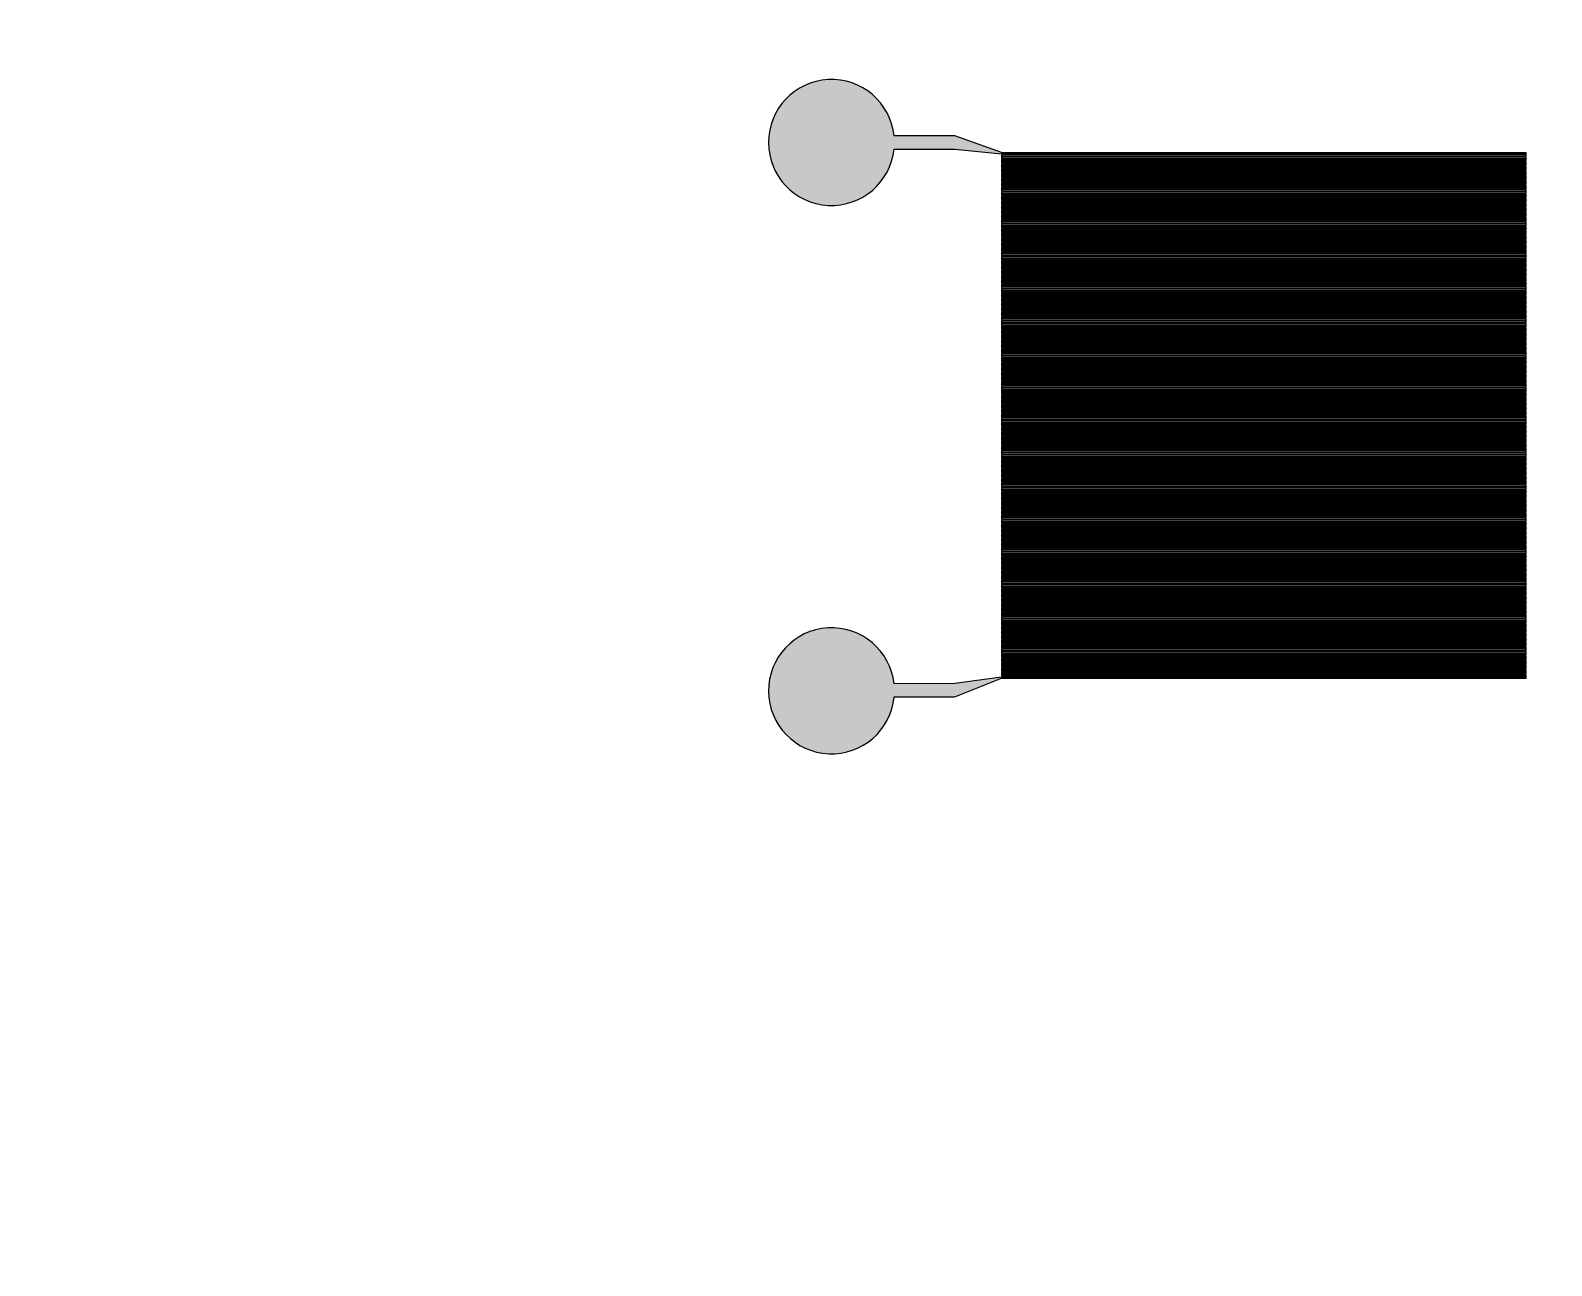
# Model space of a CAD drawing. Header units: millimetres. Extents: x 2668 to 2894, y 1564 to 1665.
# Drawn here: x 2697.88 to 2712.37, y 1629.84 to 1641.61 of the extents above; entities that cross this region are included whole.
import ezdxf

# ---------------------------------------------------------------- set-up
doc = ezdxf.new("R2010")
doc.units = ezdxf.units.MM

msp = doc.modelspace()

# ---------------------------------------------------------------- hatches: boundary and pattern name
h = msp.add_hatch(color=0)
h.dxf.hatch_style = 1
h.paths.add_polyline_path([(2706.109, 1640.477), (2706.688, 1640.477), (2707.133, 1640.432), (2712.121, 1640.432), (2712.121, 1640.42), (2712.111, 1640.42), (2707.133, 1640.42), (2707.133, 1640.388), (2712.121, 1640.388), (2712.121, 1640.376), (2712.111, 1640.376), (2707.133, 1640.376), (2707.133, 1640.344), (2712.121, 1640.344), (2712.121, 1640.332), (2712.111, 1640.332), (2707.133, 1640.332), (2707.133, 1640.3), (2712.121, 1640.3), (2712.121, 1640.288), (2712.111, 1640.288), (2707.133, 1640.288), (2707.133, 1640.256), (2712.121, 1640.256), (2712.121, 1640.244), (2712.111, 1640.244), (2707.133, 1640.244), (2707.133, 1640.212), (2712.121, 1640.212), (2712.121, 1640.2), (2712.111, 1640.2), (2707.133, 1640.2), (2707.133, 1640.168), (2712.121, 1640.168), (2712.121, 1640.156), (2712.111, 1640.156), (2707.133, 1640.156), (2707.133, 1640.124), (2712.121, 1640.124), (2712.121, 1640.112), (2712.111, 1640.112), (2707.133, 1640.112), (2707.133, 1640.08), (2712.121, 1640.08), (2712.121, 1640.068), (2712.111, 1640.068), (2707.133, 1640.068), (2707.133, 1640.036), (2712.121, 1640.036), (2712.121, 1640.024), (2712.111, 1640.024), (2707.133, 1640.024), (2707.133, 1639.992), (2712.121, 1639.992), (2712.121, 1639.98), (2712.111, 1639.98), (2707.133, 1639.98), (2707.133, 1639.948), (2712.121, 1639.948), (2712.121, 1639.936), (2712.111, 1639.936), (2707.133, 1639.936), (2707.133, 1639.904), (2712.121, 1639.904), (2712.121, 1639.892), (2712.111, 1639.892), (2707.133, 1639.892), (2707.133, 1639.86), (2712.121, 1639.86), (2712.121, 1639.848), (2712.111, 1639.848), (2707.133, 1639.848), (2707.133, 1639.816), (2712.121, 1639.816), (2712.121, 1639.804), (2712.111, 1639.804), (2707.133, 1639.804), (2707.133, 1639.772), (2712.121, 1639.772), (2712.121, 1639.76), (2712.111, 1639.76), (2707.133, 1639.76), (2707.133, 1639.728), (2712.121, 1639.728), (2712.121, 1639.716), (2712.111, 1639.716), (2707.133, 1639.716), (2707.133, 1639.684), (2712.121, 1639.684), (2712.121, 1639.672), (2712.111, 1639.672), (2707.133, 1639.672), (2707.133, 1639.64), (2712.121, 1639.64), (2712.121, 1639.628), (2712.111, 1639.628), (2707.133, 1639.628), (2707.133, 1639.596), (2712.121, 1639.596), (2712.121, 1639.584), (2712.111, 1639.584), (2707.133, 1639.584), (2707.133, 1639.552), (2712.121, 1639.552), (2712.121, 1639.54), (2712.111, 1639.54), (2707.133, 1639.54), (2707.133, 1639.508), (2712.121, 1639.508), (2712.121, 1639.496), (2712.111, 1639.496), (2707.133, 1639.496), (2707.133, 1639.464), (2712.121, 1639.464), (2712.121, 1639.452), (2712.111, 1639.452), (2707.133, 1639.452), (2707.133, 1639.42), (2712.121, 1639.42), (2712.121, 1639.408), (2712.111, 1639.408), (2707.133, 1639.408), (2707.133, 1639.376), (2712.121, 1639.376), (2712.121, 1639.364), (2712.111, 1639.364), (2707.133, 1639.364), (2707.133, 1639.332), (2712.121, 1639.332), (2712.121, 1639.32), (2712.111, 1639.32), (2707.133, 1639.32), (2707.133, 1639.288), (2712.121, 1639.288), (2712.121, 1639.276), (2712.111, 1639.276), (2707.133, 1639.276), (2707.133, 1639.244), (2712.121, 1639.244), (2712.121, 1639.232), (2712.111, 1639.232), (2707.133, 1639.232), (2707.133, 1639.2), (2712.121, 1639.2), (2712.121, 1639.188), (2712.111, 1639.188), (2707.133, 1639.188), (2707.133, 1639.156), (2712.121, 1639.156), (2712.121, 1639.144), (2712.111, 1639.144), (2707.133, 1639.144), (2707.133, 1639.112), (2712.121, 1639.112), (2712.121, 1639.1), (2712.111, 1639.1), (2707.133, 1639.1), (2707.133, 1639.068), (2712.121, 1639.068), (2712.121, 1639.056), (2712.111, 1639.056), (2707.133, 1639.056), (2707.133, 1639.024), (2712.121, 1639.024), (2712.121, 1639.012), (2712.111, 1639.012), (2707.133, 1639.012), (2707.133, 1638.98), (2712.121, 1638.98), (2712.121, 1638.968), (2712.111, 1638.968), (2707.133, 1638.968), (2707.133, 1638.936), (2712.121, 1638.936), (2712.121, 1638.924), (2712.111, 1638.924), (2707.133, 1638.924), (2707.133, 1638.892), (2712.121, 1638.892), (2712.121, 1638.88), (2712.111, 1638.88), (2707.133, 1638.88), (2707.133, 1638.848), (2712.121, 1638.848), (2712.121, 1638.836), (2712.111, 1638.836), (2707.133, 1638.836), (2707.133, 1638.804), (2712.121, 1638.804), (2712.121, 1638.792), (2712.111, 1638.792), (2707.133, 1638.792), (2707.133, 1638.76), (2712.121, 1638.76), (2712.121, 1638.748), (2712.111, 1638.748), (2707.133, 1638.748), (2707.133, 1638.716), (2712.121, 1638.716), (2712.121, 1638.704), (2712.111, 1638.704), (2707.133, 1638.704), (2707.133, 1638.672), (2712.121, 1638.672), (2712.121, 1638.66), (2712.111, 1638.66), (2707.133, 1638.66), (2707.133, 1638.628), (2712.121, 1638.628), (2712.121, 1638.616), (2712.111, 1638.616), (2707.133, 1638.616), (2707.133, 1638.584), (2712.121, 1638.584), (2712.121, 1638.572), (2712.111, 1638.572), (2707.133, 1638.572), (2707.133, 1638.54), (2712.121, 1638.54), (2712.121, 1638.528), (2712.111, 1638.528), (2707.133, 1638.528), (2707.133, 1638.496), (2712.121, 1638.496), (2712.121, 1638.484), (2712.111, 1638.484), (2707.133, 1638.484), (2707.133, 1638.452), (2712.121, 1638.452), (2712.121, 1638.44), (2712.111, 1638.44), (2707.133, 1638.44), (2707.133, 1638.408), (2712.121, 1638.408), (2712.121, 1638.396), (2712.111, 1638.396), (2707.133, 1638.396), (2707.133, 1638.364), (2712.121, 1638.364), (2712.121, 1638.352), (2712.111, 1638.352), (2707.133, 1638.352), (2707.133, 1638.32), (2712.121, 1638.32), (2712.121, 1638.308), (2712.111, 1638.308), (2707.133, 1638.308), (2707.133, 1638.276), (2712.121, 1638.276), (2712.121, 1638.264), (2712.111, 1638.264), (2707.133, 1638.264), (2707.133, 1638.232), (2712.121, 1638.232), (2712.121, 1638.22), (2712.111, 1638.22), (2707.133, 1638.22), (2707.133, 1638.188), (2712.121, 1638.188), (2712.121, 1638.176), (2712.111, 1638.176), (2707.133, 1638.176), (2707.133, 1638.144), (2712.121, 1638.144), (2712.121, 1638.132), (2712.111, 1638.132), (2707.133, 1638.132), (2707.133, 1638.1), (2712.121, 1638.1), (2712.121, 1638.088), (2712.111, 1638.088), (2707.133, 1638.088), (2707.133, 1638.056), (2712.121, 1638.056), (2712.121, 1638.044), (2712.111, 1638.044), (2707.133, 1638.044), (2707.133, 1638.012), (2712.121, 1638.012), (2712.121, 1638), (2712.111, 1638), (2707.133, 1638), (2707.133, 1637.968), (2712.121, 1637.968), (2712.121, 1637.956), (2712.111, 1637.956), (2707.133, 1637.956), (2707.133, 1637.924), (2712.121, 1637.924), (2712.121, 1637.912), (2712.111, 1637.912), (2707.133, 1637.912), (2707.133, 1637.88), (2712.121, 1637.88), (2712.121, 1637.868), (2712.111, 1637.868), (2707.133, 1637.868), (2707.133, 1637.836), (2712.121, 1637.836), (2712.121, 1637.824), (2712.111, 1637.824), (2707.133, 1637.824), (2707.133, 1637.792), (2712.121, 1637.792), (2712.121, 1637.78), (2712.111, 1637.78), (2707.133, 1637.78), (2707.133, 1637.748), (2712.121, 1637.748), (2712.121, 1637.736), (2712.111, 1637.736), (2707.133, 1637.736), (2707.133, 1637.704), (2712.121, 1637.704), (2712.121, 1637.692), (2712.111, 1637.692), (2707.133, 1637.692), (2707.133, 1637.66), (2712.121, 1637.66), (2712.121, 1637.648), (2712.111, 1637.648), (2707.133, 1637.648), (2707.133, 1637.616), (2712.121, 1637.616), (2712.121, 1637.604), (2712.111, 1637.604), (2707.133, 1637.604), (2707.133, 1637.572), (2712.121, 1637.572), (2712.121, 1637.56), (2712.111, 1637.56), (2707.133, 1637.56), (2707.133, 1637.528), (2712.121, 1637.528), (2712.121, 1637.516), (2712.111, 1637.516), (2707.133, 1637.516), (2707.133, 1637.484), (2712.121, 1637.484), (2712.121, 1637.472), (2712.111, 1637.472), (2707.133, 1637.472), (2707.133, 1637.44), (2712.121, 1637.44), (2712.121, 1637.428), (2712.111, 1637.428), (2707.133, 1637.428), (2707.133, 1637.396), (2712.121, 1637.396), (2712.121, 1637.384), (2712.111, 1637.384), (2707.133, 1637.384), (2707.133, 1637.352), (2712.121, 1637.352), (2712.121, 1637.34), (2712.111, 1637.34), (2707.133, 1637.34), (2707.133, 1637.308), (2712.121, 1637.308), (2712.121, 1637.296), (2712.111, 1637.296), (2707.133, 1637.296), (2707.133, 1637.264), (2712.121, 1637.264), (2712.121, 1637.252), (2712.111, 1637.252), (2707.133, 1637.252), (2707.133, 1637.22), (2712.121, 1637.22), (2712.121, 1637.208), (2712.111, 1637.208), (2707.133, 1637.208), (2707.133, 1637.176), (2712.121, 1637.176), (2712.121, 1637.164), (2712.111, 1637.164), (2707.133, 1637.164), (2707.133, 1637.132), (2712.121, 1637.132), (2712.121, 1637.12), (2712.111, 1637.12), (2707.133, 1637.12), (2707.133, 1637.088), (2712.121, 1637.088), (2712.121, 1637.076), (2712.111, 1637.076), (2707.133, 1637.076), (2707.133, 1637.044), (2712.121, 1637.044), (2712.121, 1637.032), (2712.111, 1637.032), (2707.133, 1637.032), (2707.133, 1637), (2712.121, 1637), (2712.121, 1636.988), (2712.111, 1636.988), (2707.133, 1636.988), (2707.133, 1636.956), (2712.121, 1636.956), (2712.121, 1636.944), (2712.111, 1636.944), (2707.133, 1636.944), (2707.133, 1636.912), (2712.121, 1636.912), (2712.121, 1636.9), (2712.111, 1636.9), (2707.133, 1636.9), (2707.133, 1636.868), (2712.121, 1636.868), (2712.121, 1636.856), (2712.111, 1636.856), (2707.133, 1636.856), (2707.133, 1636.824), (2712.121, 1636.824), (2712.121, 1636.812), (2712.111, 1636.812), (2707.133, 1636.812), (2707.133, 1636.78), (2712.121, 1636.78), (2712.121, 1636.768), (2712.111, 1636.768), (2707.133, 1636.768), (2707.133, 1636.736), (2712.121, 1636.736), (2712.121, 1636.724), (2712.111, 1636.724), (2707.133, 1636.724), (2707.133, 1636.692), (2712.121, 1636.692), (2712.121, 1636.68), (2712.111, 1636.68), (2707.133, 1636.68), (2707.133, 1636.648), (2712.121, 1636.648), (2712.121, 1636.636), (2712.111, 1636.636), (2707.133, 1636.636), (2707.133, 1636.604), (2712.121, 1636.604), (2712.121, 1636.592), (2712.111, 1636.592), (2707.133, 1636.592), (2707.133, 1636.56), (2712.121, 1636.56), (2712.121, 1636.548), (2712.111, 1636.548), (2707.133, 1636.548), (2707.133, 1636.516), (2712.121, 1636.516), (2712.121, 1636.504), (2712.111, 1636.504), (2707.133, 1636.504), (2707.133, 1636.472), (2712.121, 1636.472), (2712.121, 1636.46), (2712.111, 1636.46), (2707.133, 1636.46), (2707.133, 1636.428), (2712.121, 1636.428), (2712.121, 1636.416), (2712.111, 1636.416), (2707.133, 1636.416), (2707.133, 1636.384), (2712.121, 1636.384), (2712.121, 1636.372), (2712.111, 1636.372), (2707.133, 1636.372), (2707.133, 1636.34), (2712.121, 1636.34), (2712.121, 1636.328), (2712.111, 1636.328), (2707.133, 1636.328), (2707.133, 1636.296), (2712.121, 1636.296), (2712.121, 1636.284), (2712.111, 1636.284), (2707.133, 1636.284), (2707.133, 1636.252), (2712.121, 1636.252), (2712.121, 1636.24), (2712.111, 1636.24), (2707.133, 1636.24), (2707.133, 1636.208), (2712.121, 1636.208), (2712.121, 1636.196), (2712.111, 1636.196), (2707.133, 1636.196), (2707.133, 1636.164), (2712.121, 1636.164), (2712.121, 1636.152), (2712.111, 1636.152), (2707.133, 1636.152), (2707.133, 1636.12), (2712.121, 1636.12), (2712.121, 1636.108), (2712.111, 1636.108), (2707.133, 1636.108), (2707.133, 1636.076), (2712.121, 1636.076), (2712.121, 1636.064), (2712.111, 1636.064), (2707.133, 1636.064), (2707.133, 1636.032), (2712.121, 1636.032), (2712.121, 1636.02), (2712.111, 1636.02), (2707.133, 1636.02), (2707.133, 1635.988), (2712.121, 1635.988), (2712.121, 1635.976), (2712.111, 1635.976), (2707.133, 1635.976), (2707.133, 1635.944), (2712.121, 1635.944), (2712.121, 1635.932), (2712.111, 1635.932), (2707.133, 1635.932), (2707.133, 1635.9), (2712.121, 1635.9), (2712.121, 1635.888), (2712.111, 1635.888), (2707.133, 1635.888), (2707.133, 1635.856), (2712.121, 1635.856), (2712.121, 1635.844), (2712.111, 1635.844), (2707.133, 1635.844), (2707.133, 1635.812), (2712.121, 1635.812), (2712.121, 1635.8), (2712.111, 1635.8), (2707.133, 1635.8), (2707.133, 1635.768), (2712.121, 1635.768), (2712.121, 1635.756), (2712.111, 1635.756), (2707.133, 1635.756), (2707.133, 1635.724), (2712.121, 1635.724), (2712.121, 1635.712), (2712.111, 1635.712), (2707.133, 1635.712), (2707.133, 1635.68), (2712.121, 1635.68), (2712.121, 1635.668), (2712.111, 1635.668), (2707.133, 1635.668), (2707.133, 1635.636), (2712.121, 1635.636), (2712.121, 1635.624), (2712.111, 1635.624), (2707.133, 1635.624), (2707.133, 1635.592), (2712.121, 1635.592), (2712.121, 1635.58), (2712.111, 1635.58), (2707.133, 1635.58), (2707.133, 1635.548), (2712.121, 1635.548), (2712.121, 1635.536), (2712.111, 1635.536), (2707.133, 1635.536), (2707.133, 1635.504), (2712.121, 1635.504), (2712.121, 1635.492), (2712.111, 1635.492), (2707.133, 1635.492), (2707.133, 1635.46), (2712.121, 1635.46), (2712.121, 1635.448), (2712.111, 1635.448), (2707.133, 1635.448), (2706.688, 1635.386), (2706.109, 1635.384, 19.147507), (2706.11, 1635.259), (2706.689, 1635.261), (2707.133, 1635.438), (2707.143, 1635.438), (2712.121, 1635.438), (2712.131, 1635.438), (2712.131, 1635.47), (2707.143, 1635.47), (2707.143, 1635.482), (2712.121, 1635.482), (2712.131, 1635.482), (2712.131, 1635.514), (2707.143, 1635.514), (2707.143, 1635.526), (2712.121, 1635.526), (2712.131, 1635.526), (2712.131, 1635.558), (2707.143, 1635.558), (2707.143, 1635.57), (2712.121, 1635.57), (2712.131, 1635.57), (2712.131, 1635.602), (2707.143, 1635.602), (2707.143, 1635.614), (2712.121, 1635.614), (2712.131, 1635.614), (2712.131, 1635.646), (2707.143, 1635.646), (2707.143, 1635.658), (2712.121, 1635.658), (2712.131, 1635.658), (2712.131, 1635.69), (2707.143, 1635.69), (2707.143, 1635.702), (2712.121, 1635.702), (2712.131, 1635.702), (2712.131, 1635.734), (2707.143, 1635.734), (2707.143, 1635.746), (2712.121, 1635.746), (2712.131, 1635.746), (2712.131, 1635.778), (2707.143, 1635.778), (2707.143, 1635.79), (2712.121, 1635.79), (2712.131, 1635.79), (2712.131, 1635.822), (2707.143, 1635.822), (2707.143, 1635.834), (2712.121, 1635.834), (2712.131, 1635.834), (2712.131, 1635.866), (2707.143, 1635.866), (2707.143, 1635.878), (2712.121, 1635.878), (2712.131, 1635.878), (2712.131, 1635.91), (2707.143, 1635.91), (2707.143, 1635.922), (2712.121, 1635.922), (2712.131, 1635.922), (2712.131, 1635.954), (2707.143, 1635.954), (2707.143, 1635.966), (2712.121, 1635.966), (2712.131, 1635.966), (2712.131, 1635.998), (2707.143, 1635.998), (2707.143, 1636.01), (2712.121, 1636.01), (2712.131, 1636.01), (2712.131, 1636.042), (2707.143, 1636.042), (2707.143, 1636.054), (2712.121, 1636.054), (2712.131, 1636.054), (2712.131, 1636.086), (2707.143, 1636.086), (2707.143, 1636.098), (2712.121, 1636.098), (2712.131, 1636.098), (2712.131, 1636.13), (2707.143, 1636.13), (2707.143, 1636.142), (2712.121, 1636.142), (2712.131, 1636.142), (2712.131, 1636.174), (2707.143, 1636.174), (2707.143, 1636.186), (2712.121, 1636.186), (2712.131, 1636.186), (2712.131, 1636.218), (2707.143, 1636.218), (2707.143, 1636.23), (2712.121, 1636.23), (2712.131, 1636.23), (2712.131, 1636.262), (2707.143, 1636.262), (2707.143, 1636.274), (2712.121, 1636.274), (2712.131, 1636.274), (2712.131, 1636.306), (2707.143, 1636.306), (2707.143, 1636.318), (2712.121, 1636.318), (2712.131, 1636.318), (2712.131, 1636.35), (2707.143, 1636.35), (2707.143, 1636.362), (2712.121, 1636.362), (2712.131, 1636.362), (2712.131, 1636.394), (2707.143, 1636.394), (2707.143, 1636.406), (2712.121, 1636.406), (2712.131, 1636.406), (2712.131, 1636.438), (2707.143, 1636.438), (2707.143, 1636.45), (2712.121, 1636.45), (2712.131, 1636.45), (2712.131, 1636.482), (2707.143, 1636.482), (2707.143, 1636.494), (2712.121, 1636.494), (2712.131, 1636.494), (2712.131, 1636.526), (2707.143, 1636.526), (2707.143, 1636.538), (2712.121, 1636.538), (2712.131, 1636.538), (2712.131, 1636.57), (2707.143, 1636.57), (2707.143, 1636.582), (2712.121, 1636.582), (2712.131, 1636.582), (2712.131, 1636.614), (2707.143, 1636.614), (2707.143, 1636.626), (2712.121, 1636.626), (2712.131, 1636.626), (2712.131, 1636.658), (2707.143, 1636.658), (2707.143, 1636.67), (2712.121, 1636.67), (2712.131, 1636.67), (2712.131, 1636.702), (2707.143, 1636.702), (2707.143, 1636.714), (2712.121, 1636.714), (2712.131, 1636.714), (2712.131, 1636.746), (2707.143, 1636.746), (2707.143, 1636.758), (2712.121, 1636.758), (2712.131, 1636.758), (2712.131, 1636.79), (2707.143, 1636.79), (2707.143, 1636.802), (2712.121, 1636.802), (2712.131, 1636.802), (2712.131, 1636.834), (2707.143, 1636.834), (2707.143, 1636.846), (2712.121, 1636.846), (2712.131, 1636.846), (2712.131, 1636.878), (2707.143, 1636.878), (2707.143, 1636.89), (2712.121, 1636.89), (2712.131, 1636.89), (2712.131, 1636.922), (2707.143, 1636.922), (2707.143, 1636.934), (2712.121, 1636.934), (2712.131, 1636.934), (2712.131, 1636.966), (2707.143, 1636.966), (2707.143, 1636.978), (2712.121, 1636.978), (2712.131, 1636.978), (2712.131, 1637.01), (2707.143, 1637.01), (2707.143, 1637.022), (2712.121, 1637.022), (2712.131, 1637.022), (2712.131, 1637.054), (2707.143, 1637.054), (2707.143, 1637.066), (2712.121, 1637.066), (2712.131, 1637.066), (2712.131, 1637.098), (2707.143, 1637.098), (2707.143, 1637.11), (2712.121, 1637.11), (2712.131, 1637.11), (2712.131, 1637.142), (2707.143, 1637.142), (2707.143, 1637.154), (2712.121, 1637.154), (2712.131, 1637.154), (2712.131, 1637.186), (2707.143, 1637.186), (2707.143, 1637.198), (2712.121, 1637.198), (2712.131, 1637.198), (2712.131, 1637.23), (2707.143, 1637.23), (2707.143, 1637.242), (2712.121, 1637.242), (2712.131, 1637.242), (2712.131, 1637.274), (2707.143, 1637.274), (2707.143, 1637.286), (2712.121, 1637.286), (2712.131, 1637.286), (2712.131, 1637.318), (2707.143, 1637.318), (2707.143, 1637.33), (2712.121, 1637.33), (2712.131, 1637.33), (2712.131, 1637.362), (2707.143, 1637.362), (2707.143, 1637.374), (2712.121, 1637.374), (2712.131, 1637.374), (2712.131, 1637.406), (2707.143, 1637.406), (2707.143, 1637.418), (2712.121, 1637.418), (2712.131, 1637.418), (2712.131, 1637.45), (2707.143, 1637.45), (2707.143, 1637.462), (2712.121, 1637.462), (2712.131, 1637.462), (2712.131, 1637.494), (2707.143, 1637.494), (2707.143, 1637.506), (2712.121, 1637.506), (2712.131, 1637.506), (2712.131, 1637.538), (2707.143, 1637.538), (2707.143, 1637.55), (2712.121, 1637.55), (2712.131, 1637.55), (2712.131, 1637.582), (2707.143, 1637.582), (2707.143, 1637.594), (2712.121, 1637.594), (2712.131, 1637.594), (2712.131, 1637.626), (2707.143, 1637.626), (2707.143, 1637.638), (2712.121, 1637.638), (2712.131, 1637.638), (2712.131, 1637.67), (2707.143, 1637.67), (2707.143, 1637.682), (2712.121, 1637.682), (2712.131, 1637.682), (2712.131, 1637.714), (2707.143, 1637.714), (2707.143, 1637.726), (2712.121, 1637.726), (2712.131, 1637.726), (2712.131, 1637.758), (2707.143, 1637.758), (2707.143, 1637.77), (2712.121, 1637.77), (2712.131, 1637.77), (2712.131, 1637.802), (2707.143, 1637.802), (2707.143, 1637.814), (2712.121, 1637.814), (2712.131, 1637.814), (2712.131, 1637.846), (2707.143, 1637.846), (2707.143, 1637.858), (2712.121, 1637.858), (2712.131, 1637.858), (2712.131, 1637.89), (2707.143, 1637.89), (2707.143, 1637.902), (2712.121, 1637.902), (2712.131, 1637.902), (2712.131, 1637.934), (2707.143, 1637.934), (2707.143, 1637.946), (2712.121, 1637.946), (2712.131, 1637.946), (2712.131, 1637.978), (2707.143, 1637.978), (2707.143, 1637.99), (2712.121, 1637.99), (2712.131, 1637.99), (2712.131, 1638.022), (2707.143, 1638.022), (2707.143, 1638.034), (2712.121, 1638.034), (2712.131, 1638.034), (2712.131, 1638.066), (2707.143, 1638.066), (2707.143, 1638.078), (2712.121, 1638.078), (2712.131, 1638.078), (2712.131, 1638.11), (2707.143, 1638.11), (2707.143, 1638.122), (2712.121, 1638.122), (2712.131, 1638.122), (2712.131, 1638.154), (2707.143, 1638.154), (2707.143, 1638.166), (2712.121, 1638.166), (2712.131, 1638.166), (2712.131, 1638.198), (2707.143, 1638.198), (2707.143, 1638.21), (2712.121, 1638.21), (2712.131, 1638.21), (2712.131, 1638.242), (2707.143, 1638.242), (2707.143, 1638.254), (2712.121, 1638.254), (2712.131, 1638.254), (2712.131, 1638.286), (2707.143, 1638.286), (2707.143, 1638.298), (2712.121, 1638.298), (2712.131, 1638.298), (2712.131, 1638.33), (2707.143, 1638.33), (2707.143, 1638.342), (2712.121, 1638.342), (2712.131, 1638.342), (2712.131, 1638.374), (2707.143, 1638.374), (2707.143, 1638.386), (2712.121, 1638.386), (2712.131, 1638.386), (2712.131, 1638.418), (2707.143, 1638.418), (2707.143, 1638.43), (2712.121, 1638.43), (2712.131, 1638.43), (2712.131, 1638.462), (2707.143, 1638.462), (2707.143, 1638.474), (2712.121, 1638.474), (2712.131, 1638.474), (2712.131, 1638.506), (2707.143, 1638.506), (2707.143, 1638.518), (2712.121, 1638.518), (2712.131, 1638.518), (2712.131, 1638.55), (2707.143, 1638.55), (2707.143, 1638.562), (2712.121, 1638.562), (2712.131, 1638.562), (2712.131, 1638.594), (2707.143, 1638.594), (2707.143, 1638.606), (2712.121, 1638.606), (2712.131, 1638.606), (2712.131, 1638.638), (2707.143, 1638.638), (2707.143, 1638.65), (2712.121, 1638.65), (2712.131, 1638.65), (2712.131, 1638.682), (2707.143, 1638.682), (2707.143, 1638.694), (2712.121, 1638.694), (2712.131, 1638.694), (2712.131, 1638.726), (2707.143, 1638.726), (2707.143, 1638.738), (2712.121, 1638.738), (2712.131, 1638.738), (2712.131, 1638.77), (2707.143, 1638.77), (2707.143, 1638.782), (2712.121, 1638.782), (2712.131, 1638.782), (2712.131, 1638.814), (2707.143, 1638.814), (2707.143, 1638.826), (2712.121, 1638.826), (2712.131, 1638.826), (2712.131, 1638.858), (2707.143, 1638.858), (2707.143, 1638.87), (2712.121, 1638.87), (2712.131, 1638.87), (2712.131, 1638.902), (2707.143, 1638.902), (2707.143, 1638.914), (2712.121, 1638.914), (2712.131, 1638.914), (2712.131, 1638.946), (2707.143, 1638.946), (2707.143, 1638.958), (2712.121, 1638.958), (2712.131, 1638.958), (2712.131, 1638.99), (2707.143, 1638.99), (2707.143, 1639.002), (2712.121, 1639.002), (2712.131, 1639.002), (2712.131, 1639.034), (2707.143, 1639.034), (2707.143, 1639.046), (2712.121, 1639.046), (2712.131, 1639.046), (2712.131, 1639.078), (2707.143, 1639.078), (2707.143, 1639.09), (2712.121, 1639.09), (2712.131, 1639.09), (2712.131, 1639.122), (2707.143, 1639.122), (2707.143, 1639.134), (2712.121, 1639.134), (2712.131, 1639.134), (2712.131, 1639.166), (2707.143, 1639.166), (2707.143, 1639.178), (2712.121, 1639.178), (2712.131, 1639.178), (2712.131, 1639.21), (2707.143, 1639.21), (2707.143, 1639.222), (2712.121, 1639.222), (2712.131, 1639.222), (2712.131, 1639.254), (2707.143, 1639.254), (2707.143, 1639.266), (2712.121, 1639.266), (2712.131, 1639.266), (2712.131, 1639.298), (2707.143, 1639.298), (2707.143, 1639.31), (2712.121, 1639.31), (2712.131, 1639.31), (2712.131, 1639.342), (2707.143, 1639.342), (2707.143, 1639.354), (2712.121, 1639.354), (2712.131, 1639.354), (2712.131, 1639.386), (2707.143, 1639.386), (2707.143, 1639.398), (2712.121, 1639.398), (2712.131, 1639.398), (2712.131, 1639.43), (2707.143, 1639.43), (2707.143, 1639.442), (2712.121, 1639.442), (2712.131, 1639.442), (2712.131, 1639.474), (2707.143, 1639.474), (2707.143, 1639.486), (2712.121, 1639.486), (2712.131, 1639.486), (2712.131, 1639.518), (2707.143, 1639.518), (2707.143, 1639.53), (2712.121, 1639.53), (2712.131, 1639.53), (2712.131, 1639.562), (2707.143, 1639.562), (2707.143, 1639.574), (2712.121, 1639.574), (2712.131, 1639.574), (2712.131, 1639.606), (2707.143, 1639.606), (2707.143, 1639.618), (2712.121, 1639.618), (2712.131, 1639.618), (2712.131, 1639.65), (2707.143, 1639.65), (2707.143, 1639.662), (2712.121, 1639.662), (2712.131, 1639.662), (2712.131, 1639.694), (2707.143, 1639.694), (2707.143, 1639.706), (2712.121, 1639.706), (2712.131, 1639.706), (2712.131, 1639.738), (2707.143, 1639.738), (2707.143, 1639.75), (2712.121, 1639.75), (2712.131, 1639.75), (2712.131, 1639.782), (2707.143, 1639.782), (2707.143, 1639.794), (2712.121, 1639.794), (2712.131, 1639.794), (2712.131, 1639.826), (2707.143, 1639.826), (2707.143, 1639.838), (2712.121, 1639.838), (2712.131, 1639.838), (2712.131, 1639.87), (2707.143, 1639.87), (2707.143, 1639.882), (2712.121, 1639.882), (2712.131, 1639.882), (2712.131, 1639.914), (2707.143, 1639.914), (2707.143, 1639.926), (2712.121, 1639.926), (2712.131, 1639.926), (2712.131, 1639.958), (2707.143, 1639.958), (2707.143, 1639.97), (2712.121, 1639.97), (2712.131, 1639.97), (2712.131, 1640.002), (2707.143, 1640.002), (2707.143, 1640.014), (2712.121, 1640.014), (2712.131, 1640.014), (2712.131, 1640.046), (2707.143, 1640.046), (2707.143, 1640.058), (2712.121, 1640.058), (2712.131, 1640.058), (2712.131, 1640.09), (2707.143, 1640.09), (2707.143, 1640.102), (2712.121, 1640.102), (2712.131, 1640.102), (2712.131, 1640.134), (2707.143, 1640.134), (2707.143, 1640.146), (2712.121, 1640.146), (2712.131, 1640.146), (2712.131, 1640.178), (2707.143, 1640.178), (2707.143, 1640.19), (2712.121, 1640.19), (2712.131, 1640.19), (2712.131, 1640.222), (2707.143, 1640.222), (2707.143, 1640.234), (2712.121, 1640.234), (2712.131, 1640.234), (2712.131, 1640.266), (2707.143, 1640.266), (2707.143, 1640.278), (2712.121, 1640.278), (2712.131, 1640.278), (2712.131, 1640.31), (2707.143, 1640.31), (2707.143, 1640.322), (2712.121, 1640.322), (2712.131, 1640.322), (2712.131, 1640.354), (2707.143, 1640.354), (2707.143, 1640.366), (2712.121, 1640.366), (2712.131, 1640.366), (2712.131, 1640.398), (2707.143, 1640.398), (2707.143, 1640.41), (2712.121, 1640.41), (2712.131, 1640.41), (2712.131, 1640.442), (2707.143, 1640.442), (2706.688, 1640.602), (2706.109, 1640.602, 19.147775)])

# ---------------------------------------------------------------- linework, layer by layer
msp.add_lwpolyline([(2712.111, 1636.108), (2707.133, 1636.108), (2707.133, 1636.076), (2712.121, 1636.076), (2712.121, 1636.064), (2712.111, 1636.064), (2707.133, 1636.064), (2707.133, 1636.032), (2712.121, 1636.032), (2712.121, 1636.02), (2712.111, 1636.02), (2707.133, 1636.02), (2707.133, 1635.988), (2712.121, 1635.988), (2712.121, 1635.976), (2712.111, 1635.976), (2707.133, 1635.976), (2707.133, 1635.944), (2712.121, 1635.944), (2712.121, 1635.932), (2712.111, 1635.932), (2707.133, 1635.932), (2707.133, 1635.9), (2712.121, 1635.9), (2712.121, 1635.888), (2712.111, 1635.888), (2707.133, 1635.888), (2707.133, 1635.856), (2712.121, 1635.856), (2712.121, 1635.844), (2712.111, 1635.844), (2707.133, 1635.844), (2707.133, 1635.812), (2712.121, 1635.812), (2712.121, 1635.8), (2712.111, 1635.8), (2707.133, 1635.8), (2707.133, 1635.768), (2712.121, 1635.768), (2712.121, 1635.756), (2712.111, 1635.756), (2707.133, 1635.756), (2707.133, 1635.724), (2712.121, 1635.724), (2712.121, 1635.712), (2712.111, 1635.712), (2707.133, 1635.712), (2707.133, 1635.68), (2712.121, 1635.68), (2712.121, 1635.668), (2712.111, 1635.668), (2707.133, 1635.668), (2707.133, 1635.636), (2712.121, 1635.636), (2712.121, 1635.624), (2712.111, 1635.624), (2707.133, 1635.624), (2707.133, 1635.592), (2712.121, 1635.592), (2712.121, 1635.58), (2712.111, 1635.58), (2707.133, 1635.58), (2707.133, 1635.548), (2712.121, 1635.548), (2712.121, 1635.536), (2712.111, 1635.536), (2707.133, 1635.536), (2707.133, 1635.504), (2712.121, 1635.504), (2712.121, 1635.492), (2712.111, 1635.492), (2707.133, 1635.492), (2707.133, 1635.46), (2712.121, 1635.46), (2712.121, 1635.448), (2712.111, 1635.448), (2707.133, 1635.448), (2706.688, 1635.386), (2706.688, 1635.386), (2706.688, 1635.386), (2706.688, 1635.386), (2706.109, 1635.384, 19.147507), (2706.11, 1635.259), (2706.689, 1635.261), (2706.689, 1635.261), (2707.133, 1635.438), (2707.143, 1635.438), (2712.121, 1635.438), (2712.131, 1635.438), (2712.131, 1635.47), (2707.143, 1635.47), (2707.143, 1635.482), (2712.121, 1635.482), (2712.131, 1635.482), (2712.131, 1635.514), (2707.143, 1635.514), (2707.143, 1635.526), (2712.121, 1635.526), (2712.131, 1635.526), (2712.131, 1635.558), (2707.143, 1635.558), (2707.143, 1635.57), (2712.121, 1635.57), (2712.131, 1635.57), (2712.131, 1635.602), (2707.143, 1635.602), (2707.143, 1635.614), (2712.121, 1635.614), (2712.131, 1635.614), (2712.131, 1635.646), (2707.143, 1635.646), (2707.143, 1635.658), (2712.121, 1635.658), (2712.131, 1635.658), (2712.131, 1635.69), (2707.143, 1635.69), (2707.143, 1635.702), (2712.121, 1635.702), (2712.131, 1635.702), (2712.131, 1635.734), (2707.143, 1635.734), (2707.143, 1635.746), (2712.121, 1635.746), (2712.131, 1635.746), (2712.131, 1635.778), (2707.143, 1635.778), (2707.143, 1635.79), (2712.121, 1635.79), (2712.131, 1635.79), (2712.131, 1635.822), (2707.143, 1635.822), (2707.143, 1635.834), (2712.121, 1635.834), (2712.131, 1635.834), (2712.131, 1635.866), (2707.143, 1635.866), (2707.143, 1635.878), (2712.121, 1635.878), (2712.131, 1635.878), (2712.131, 1635.91), (2707.143, 1635.91), (2707.143, 1635.922), (2712.121, 1635.922), (2712.131, 1635.922), (2712.131, 1635.954), (2707.143, 1635.954), (2707.143, 1635.966), (2712.121, 1635.966), (2712.131, 1635.966), (2712.131, 1635.998), (2707.143, 1635.998), (2707.143, 1636.01), (2712.121, 1636.01), (2712.131, 1636.01), (2712.131, 1636.042), (2707.143, 1636.042), (2707.143, 1636.054), (2712.121, 1636.054), (2712.131, 1636.054), (2712.131, 1636.086), (2707.143, 1636.086), (2707.143, 1636.098), (2712.121, 1636.098), (2712.131, 1636.098), (2712.131, 1636.13), (2707.143, 1636.13), (2707.143, 1636.142), (2712.121, 1636.142), (2712.131, 1636.142), (2712.131, 1636.174), (2707.143, 1636.174), (2707.143, 1636.186), (2712.121, 1636.186), (2712.131, 1636.186), (2712.131, 1636.218), (2707.143, 1636.218), (2707.143, 1636.23), (2712.121, 1636.23), (2712.131, 1636.23), (2712.131, 1636.262), (2707.143, 1636.262), (2707.143, 1636.274), (2712.121, 1636.274), (2712.131, 1636.274), (2712.131, 1636.306), (2707.143, 1636.306), (2707.143, 1636.318), (2712.121, 1636.318), (2712.131, 1636.318), (2712.131, 1636.35), (2707.143, 1636.35), (2707.143, 1636.362), (2712.121, 1636.362), (2712.131, 1636.362), (2712.131, 1636.394), (2707.143, 1636.394), (2707.143, 1636.406), (2712.121, 1636.406), (2712.131, 1636.406), (2712.131, 1636.438), (2707.143, 1636.438), (2707.143, 1636.45), (2712.121, 1636.45), (2712.131, 1636.45), (2712.131, 1636.482), (2707.143, 1636.482), (2707.143, 1636.494), (2712.121, 1636.494), (2712.131, 1636.494), (2712.131, 1636.526), (2707.143, 1636.526), (2707.143, 1636.538), (2712.121, 1636.538), (2712.131, 1636.538), (2712.131, 1636.57), (2707.143, 1636.57), (2707.143, 1636.582), (2712.121, 1636.582), (2712.131, 1636.582), (2712.131, 1636.614), (2707.143, 1636.614), (2707.143, 1636.626), (2712.121, 1636.626), (2712.131, 1636.626), (2712.131, 1636.658), (2707.143, 1636.658), (2707.143, 1636.67), (2712.121, 1636.67), (2712.131, 1636.67), (2712.131, 1636.702), (2707.143, 1636.702), (2707.143, 1636.714), (2712.121, 1636.714), (2712.131, 1636.714), (2712.131, 1636.746), (2707.143, 1636.746), (2707.143, 1636.758), (2712.121, 1636.758), (2712.131, 1636.758), (2712.131, 1636.79), (2707.143, 1636.79), (2707.143, 1636.802), (2712.121, 1636.802), (2712.131, 1636.802), (2712.131, 1636.834), (2707.143, 1636.834), (2707.143, 1636.846), (2712.121, 1636.846), (2712.131, 1636.846), (2712.131, 1636.878), (2707.143, 1636.878), (2707.143, 1636.89), (2712.121, 1636.89), (2712.131, 1636.89), (2712.131, 1636.922), (2707.143, 1636.922), (2707.143, 1636.934), (2712.121, 1636.934), (2712.131, 1636.934), (2712.131, 1636.966), (2707.143, 1636.966), (2707.143, 1636.978), (2712.121, 1636.978), (2712.131, 1636.978), (2712.131, 1637.01), (2707.143, 1637.01), (2707.143, 1637.022), (2712.121, 1637.022), (2712.131, 1637.022), (2712.131, 1637.054), (2707.143, 1637.054), (2707.143, 1637.066), (2712.121, 1637.066), (2712.131, 1637.066), (2712.131, 1637.098), (2707.143, 1637.098), (2707.143, 1637.11), (2712.121, 1637.11), (2712.131, 1637.11), (2712.131, 1637.142), (2707.143, 1637.142), (2707.143, 1637.154), (2712.121, 1637.154), (2712.131, 1637.154), (2712.131, 1637.186), (2707.143, 1637.186), (2707.143, 1637.198), (2712.121, 1637.198), (2712.131, 1637.198), (2712.131, 1637.23), (2707.143, 1637.23), (2707.143, 1637.242), (2712.121, 1637.242), (2712.131, 1637.242), (2712.131, 1637.274), (2707.143, 1637.274), (2707.143, 1637.286), (2712.121, 1637.286), (2712.131, 1637.286), (2712.131, 1637.318), (2707.143, 1637.318), (2707.143, 1637.33), (2712.121, 1637.33), (2712.131, 1637.33), (2712.131, 1637.362), (2707.143, 1637.362), (2707.143, 1637.374), (2712.121, 1637.374), (2712.131, 1637.374), (2712.131, 1637.406), (2707.143, 1637.406), (2707.143, 1637.418), (2712.121, 1637.418), (2712.131, 1637.418), (2712.131, 1637.45), (2707.143, 1637.45), (2707.143, 1637.462), (2712.121, 1637.462), (2712.131, 1637.462), (2712.131, 1637.494), (2707.143, 1637.494), (2707.143, 1637.506), (2712.121, 1637.506), (2712.131, 1637.506), (2712.131, 1637.538), (2707.143, 1637.538), (2707.143, 1637.55), (2712.121, 1637.55), (2712.131, 1637.55), (2712.131, 1637.582), (2707.143, 1637.582), (2707.143, 1637.594), (2712.121, 1637.594), (2712.131, 1637.594), (2712.131, 1637.626), (2707.143, 1637.626), (2707.143, 1637.638), (2712.121, 1637.638), (2712.131, 1637.638), (2712.131, 1637.67), (2707.143, 1637.67), (2707.143, 1637.682), (2712.121, 1637.682), (2712.131, 1637.682), (2712.131, 1637.714), (2707.143, 1637.714), (2707.143, 1637.726), (2712.121, 1637.726), (2712.131, 1637.726), (2712.131, 1637.758), (2707.143, 1637.758), (2707.143, 1637.77), (2712.121, 1637.77), (2712.131, 1637.77), (2712.131, 1637.802), (2707.143, 1637.802), (2707.143, 1637.814), (2712.121, 1637.814), (2712.131, 1637.814), (2712.131, 1637.846), (2707.143, 1637.846), (2707.143, 1637.858), (2712.121, 1637.858), (2712.131, 1637.858), (2712.131, 1637.89), (2707.143, 1637.89), (2707.143, 1637.902), (2712.121, 1637.902), (2712.131, 1637.902), (2712.131, 1637.934), (2707.143, 1637.934), (2707.143, 1637.946), (2712.121, 1637.946), (2712.131, 1637.946), (2712.131, 1637.978), (2707.143, 1637.978), (2707.143, 1637.99), (2712.121, 1637.99), (2712.131, 1637.99), (2712.131, 1638.022), (2707.143, 1638.022), (2707.143, 1638.034), (2712.121, 1638.034), (2712.131, 1638.034), (2712.131, 1638.066), (2707.143, 1638.066), (2707.143, 1638.078), (2712.121, 1638.078), (2712.131, 1638.078), (2712.131, 1638.11), (2707.143, 1638.11), (2707.143, 1638.122), (2712.121, 1638.122), (2712.131, 1638.122), (2712.131, 1638.154), (2707.143, 1638.154), (2707.143, 1638.166), (2712.121, 1638.166), (2712.131, 1638.166), (2712.131, 1638.198), (2707.143, 1638.198), (2707.143, 1638.21), (2712.121, 1638.21), (2712.131, 1638.21), (2712.131, 1638.242), (2707.143, 1638.242), (2707.143, 1638.254), (2712.121, 1638.254), (2712.131, 1638.254), (2712.131, 1638.286), (2707.143, 1638.286), (2707.143, 1638.298), (2712.121, 1638.298), (2712.131, 1638.298), (2712.131, 1638.33), (2707.143, 1638.33), (2707.143, 1638.342), (2712.121, 1638.342), (2712.131, 1638.342), (2712.131, 1638.374), (2707.143, 1638.374), (2707.143, 1638.386), (2712.121, 1638.386), (2712.131, 1638.386), (2712.131, 1638.418), (2707.143, 1638.418), (2707.143, 1638.43), (2712.121, 1638.43), (2712.131, 1638.43), (2712.131, 1638.462), (2707.143, 1638.462), (2707.143, 1638.474), (2712.121, 1638.474), (2712.131, 1638.474), (2712.131, 1638.506), (2707.143, 1638.506), (2707.143, 1638.518), (2712.121, 1638.518), (2712.131, 1638.518), (2712.131, 1638.55), (2707.143, 1638.55), (2707.143, 1638.562), (2712.121, 1638.562), (2712.131, 1638.562), (2712.131, 1638.594), (2707.143, 1638.594), (2707.143, 1638.606), (2712.121, 1638.606), (2712.131, 1638.606), (2712.131, 1638.638), (2707.143, 1638.638), (2707.143, 1638.65), (2712.121, 1638.65), (2712.131, 1638.65), (2712.131, 1638.682), (2707.143, 1638.682), (2707.143, 1638.694), (2712.121, 1638.694), (2712.131, 1638.694), (2712.131, 1638.726), (2707.143, 1638.726), (2707.143, 1638.738), (2712.121, 1638.738), (2712.131, 1638.738), (2712.131, 1638.77), (2707.143, 1638.77), (2707.143, 1638.782), (2712.121, 1638.782), (2712.131, 1638.782), (2712.131, 1638.814), (2707.143, 1638.814), (2707.143, 1638.826), (2712.121, 1638.826), (2712.131, 1638.826), (2712.131, 1638.858), (2707.143, 1638.858), (2707.143, 1638.87), (2712.121, 1638.87), (2712.131, 1638.87), (2712.131, 1638.902), (2707.143, 1638.902), (2707.143, 1638.914), (2712.121, 1638.914), (2712.131, 1638.914), (2712.131, 1638.946), (2707.143, 1638.946), (2707.143, 1638.958), (2712.121, 1638.958), (2712.131, 1638.958), (2712.131, 1638.99), (2707.143, 1638.99), (2707.143, 1639.002), (2712.121, 1639.002), (2712.131, 1639.002), (2712.131, 1639.034), (2707.143, 1639.034), (2707.143, 1639.046), (2712.121, 1639.046), (2712.131, 1639.046), (2712.131, 1639.078), (2707.143, 1639.078), (2707.143, 1639.09), (2712.121, 1639.09), (2712.131, 1639.09), (2712.131, 1639.122), (2707.143, 1639.122), (2707.143, 1639.134), (2712.121, 1639.134), (2712.131, 1639.134), (2712.131, 1639.166), (2707.143, 1639.166), (2707.143, 1639.178), (2712.121, 1639.178), (2712.131, 1639.178), (2712.131, 1639.21), (2707.143, 1639.21), (2707.143, 1639.222), (2712.121, 1639.222), (2712.131, 1639.222), (2712.131, 1639.254), (2707.143, 1639.254), (2707.143, 1639.266), (2712.121, 1639.266), (2712.131, 1639.266), (2712.131, 1639.298), (2707.143, 1639.298), (2707.143, 1639.31), (2712.121, 1639.31), (2712.131, 1639.31), (2712.131, 1639.342), (2707.143, 1639.342), (2707.143, 1639.354), (2712.121, 1639.354), (2712.131, 1639.354), (2712.131, 1639.386), (2707.143, 1639.386), (2707.143, 1639.398), (2712.121, 1639.398), (2712.131, 1639.398), (2712.131, 1639.43), (2707.143, 1639.43), (2707.143, 1639.442), (2712.121, 1639.442), (2712.131, 1639.442), (2712.131, 1639.474), (2707.143, 1639.474), (2707.143, 1639.486), (2712.121, 1639.486), (2712.131, 1639.486), (2712.131, 1639.518), (2707.143, 1639.518), (2707.143, 1639.53), (2712.121, 1639.53), (2712.131, 1639.53), (2712.131, 1639.562), (2707.143, 1639.562), (2707.143, 1639.574), (2712.121, 1639.574), (2712.131, 1639.574), (2712.131, 1639.606), (2707.143, 1639.606), (2707.143, 1639.618), (2712.121, 1639.618), (2712.131, 1639.618), (2712.131, 1639.65), (2707.143, 1639.65), (2707.143, 1639.662), (2712.121, 1639.662), (2712.131, 1639.662), (2712.131, 1639.694), (2707.143, 1639.694), (2707.143, 1639.706), (2712.121, 1639.706), (2712.131, 1639.706), (2712.131, 1639.738), (2707.143, 1639.738), (2707.143, 1639.75), (2712.121, 1639.75), (2712.131, 1639.75), (2712.131, 1639.782), (2707.143, 1639.782), (2707.143, 1639.794), (2712.121, 1639.794), (2712.131, 1639.794), (2712.131, 1639.826), (2707.143, 1639.826), (2707.143, 1639.838), (2712.121, 1639.838), (2712.131, 1639.838), (2712.131, 1639.87), (2707.143, 1639.87), (2707.143, 1639.882), (2712.121, 1639.882), (2712.131, 1639.882), (2712.131, 1639.914), (2707.143, 1639.914), (2707.143, 1639.926), (2712.121, 1639.926), (2712.131, 1639.926), (2712.131, 1639.958), (2707.143, 1639.958), (2707.143, 1639.97), (2712.121, 1639.97), (2712.131, 1639.97), (2712.131, 1640.002), (2707.143, 1640.002), (2707.143, 1640.014), (2712.121, 1640.014), (2712.131, 1640.014), (2712.131, 1640.046), (2707.143, 1640.046), (2707.143, 1640.058), (2712.121, 1640.058), (2712.131, 1640.058), (2712.131, 1640.09), (2707.143, 1640.09), (2707.143, 1640.102), (2712.121, 1640.102), (2712.131, 1640.102), (2712.131, 1640.134), (2707.143, 1640.134), (2707.143, 1640.146), (2712.121, 1640.146), (2712.131, 1640.146), (2712.131, 1640.178), (2707.143, 1640.178), (2707.143, 1640.19), (2712.121, 1640.19), (2712.131, 1640.19), (2712.131, 1640.222), (2707.143, 1640.222), (2707.143, 1640.234), (2712.121, 1640.234), (2712.131, 1640.234), (2712.131, 1640.266), (2707.143, 1640.266), (2707.143, 1640.278), (2712.121, 1640.278), (2712.131, 1640.278), (2712.131, 1640.31), (2707.143, 1640.31), (2707.143, 1640.322), (2712.121, 1640.322), (2712.131, 1640.322), (2712.131, 1640.354), (2707.143, 1640.354), (2707.143, 1640.366), (2712.121, 1640.366), (2712.131, 1640.366), (2712.131, 1640.398), (2707.143, 1640.398), (2707.143, 1640.41), (2712.121, 1640.41), (2712.131, 1640.41), (2712.131, 1640.442), (2707.143, 1640.442), (2706.688, 1640.602), (2706.688, 1640.602), (2706.109, 1640.602, 19.147775), (2706.109, 1640.477), (2706.688, 1640.477), (2706.688, 1640.477), (2706.688, 1640.477), (2706.688, 1640.477), (2707.133, 1640.432), (2712.121, 1640.432), (2712.121, 1640.42), (2712.111, 1640.42), (2707.133, 1640.42), (2707.133, 1640.388), (2712.121, 1640.388), (2712.121, 1640.376), (2712.111, 1640.376), (2707.133, 1640.376), (2707.133, 1640.344), (2712.121, 1640.344), (2712.121, 1640.332), (2712.111, 1640.332), (2707.133, 1640.332), (2707.133, 1640.3), (2712.121, 1640.3), (2712.121, 1640.288), (2712.111, 1640.288), (2707.133, 1640.288), (2707.133, 1640.256), (2712.121, 1640.256), (2712.121, 1640.244), (2712.111, 1640.244), (2707.133, 1640.244), (2707.133, 1640.212), (2712.121, 1640.212), (2712.121, 1640.2), (2712.111, 1640.2), (2707.133, 1640.2), (2707.133, 1640.168), (2712.121, 1640.168), (2712.121, 1640.156), (2712.111, 1640.156), (2707.133, 1640.156), (2707.133, 1640.124), (2712.121, 1640.124), (2712.121, 1640.112), (2712.111, 1640.112), (2707.133, 1640.112), (2707.133, 1640.08), (2712.121, 1640.08), (2712.121, 1640.068), (2712.111, 1640.068), (2707.133, 1640.068), (2707.133, 1640.036), (2712.121, 1640.036), (2712.121, 1640.024), (2712.111, 1640.024), (2707.133, 1640.024), (2707.133, 1639.992), (2712.121, 1639.992), (2712.121, 1639.98), (2712.111, 1639.98), (2707.133, 1639.98), (2707.133, 1639.948), (2712.121, 1639.948), (2712.121, 1639.936), (2712.111, 1639.936), (2707.133, 1639.936), (2707.133, 1639.904), (2712.121, 1639.904), (2712.121, 1639.892), (2712.111, 1639.892), (2707.133, 1639.892), (2707.133, 1639.86), (2712.121, 1639.86), (2712.121, 1639.848), (2712.111, 1639.848), (2707.133, 1639.848), (2707.133, 1639.816), (2712.121, 1639.816), (2712.121, 1639.804), (2712.111, 1639.804), (2707.133, 1639.804), (2707.133, 1639.772), (2712.121, 1639.772), (2712.121, 1639.76), (2712.111, 1639.76), (2707.133, 1639.76), (2707.133, 1639.728), (2712.121, 1639.728), (2712.121, 1639.716), (2712.111, 1639.716), (2707.133, 1639.716), (2707.133, 1639.684), (2712.121, 1639.684), (2712.121, 1639.672), (2712.111, 1639.672), (2707.133, 1639.672), (2707.133, 1639.64), (2712.121, 1639.64), (2712.121, 1639.628), (2712.111, 1639.628), (2707.133, 1639.628), (2707.133, 1639.596), (2712.121, 1639.596), (2712.121, 1639.584), (2712.111, 1639.584), (2707.133, 1639.584), (2707.133, 1639.552), (2712.121, 1639.552), (2712.121, 1639.54), (2712.111, 1639.54), (2707.133, 1639.54), (2707.133, 1639.508), (2712.121, 1639.508), (2712.121, 1639.496), (2712.111, 1639.496), (2707.133, 1639.496), (2707.133, 1639.464), (2712.121, 1639.464), (2712.121, 1639.452), (2712.111, 1639.452), (2707.133, 1639.452), (2707.133, 1639.42), (2712.121, 1639.42), (2712.121, 1639.408), (2712.111, 1639.408), (2707.133, 1639.408), (2707.133, 1639.376), (2712.121, 1639.376), (2712.121, 1639.364), (2712.111, 1639.364), (2707.133, 1639.364), (2707.133, 1639.332), (2712.121, 1639.332), (2712.121, 1639.32), (2712.111, 1639.32), (2707.133, 1639.32), (2707.133, 1639.288), (2712.121, 1639.288), (2712.121, 1639.276), (2712.111, 1639.276), (2707.133, 1639.276), (2707.133, 1639.244), (2712.121, 1639.244), (2712.121, 1639.232), (2712.111, 1639.232), (2707.133, 1639.232), (2707.133, 1639.2), (2712.121, 1639.2), (2712.121, 1639.188), (2712.111, 1639.188), (2707.133, 1639.188), (2707.133, 1639.156), (2712.121, 1639.156), (2712.121, 1639.144), (2712.111, 1639.144), (2707.133, 1639.144), (2707.133, 1639.112), (2712.121, 1639.112), (2712.121, 1639.1), (2712.111, 1639.1), (2707.133, 1639.1), (2707.133, 1639.068), (2712.121, 1639.068), (2712.121, 1639.056), (2712.111, 1639.056), (2707.133, 1639.056), (2707.133, 1639.024), (2712.121, 1639.024), (2712.121, 1639.012), (2712.111, 1639.012), (2707.133, 1639.012), (2707.133, 1638.98), (2712.121, 1638.98), (2712.121, 1638.968), (2712.111, 1638.968), (2707.133, 1638.968), (2707.133, 1638.936), (2712.121, 1638.936), (2712.121, 1638.924), (2712.111, 1638.924), (2707.133, 1638.924), (2707.133, 1638.892), (2712.121, 1638.892), (2712.121, 1638.88), (2712.111, 1638.88), (2707.133, 1638.88), (2707.133, 1638.848), (2712.121, 1638.848), (2712.121, 1638.836), (2712.111, 1638.836), (2707.133, 1638.836), (2707.133, 1638.804), (2712.121, 1638.804), (2712.121, 1638.792), (2712.111, 1638.792), (2707.133, 1638.792), (2707.133, 1638.76), (2712.121, 1638.76), (2712.121, 1638.748), (2712.111, 1638.748), (2707.133, 1638.748), (2707.133, 1638.716), (2712.121, 1638.716), (2712.121, 1638.704), (2712.111, 1638.704), (2707.133, 1638.704), (2707.133, 1638.672), (2712.121, 1638.672), (2712.121, 1638.66), (2712.111, 1638.66), (2707.133, 1638.66), (2707.133, 1638.628), (2712.121, 1638.628), (2712.121, 1638.616), (2712.111, 1638.616), (2707.133, 1638.616), (2707.133, 1638.584), (2712.121, 1638.584), (2712.121, 1638.572), (2712.111, 1638.572), (2707.133, 1638.572), (2707.133, 1638.54), (2712.121, 1638.54), (2712.121, 1638.528), (2712.111, 1638.528), (2707.133, 1638.528), (2707.133, 1638.496), (2712.121, 1638.496), (2712.121, 1638.484), (2712.111, 1638.484), (2707.133, 1638.484), (2707.133, 1638.452), (2712.121, 1638.452), (2712.121, 1638.44), (2712.111, 1638.44), (2707.133, 1638.44), (2707.133, 1638.408), (2712.121, 1638.408), (2712.121, 1638.396), (2712.111, 1638.396), (2707.133, 1638.396), (2707.133, 1638.364), (2712.121, 1638.364), (2712.121, 1638.352), (2712.111, 1638.352), (2707.133, 1638.352), (2707.133, 1638.32), (2712.121, 1638.32), (2712.121, 1638.308), (2712.111, 1638.308), (2707.133, 1638.308), (2707.133, 1638.276), (2712.121, 1638.276), (2712.121, 1638.264), (2712.111, 1638.264), (2707.133, 1638.264), (2707.133, 1638.232), (2712.121, 1638.232), (2712.121, 1638.22), (2712.111, 1638.22), (2707.133, 1638.22), (2707.133, 1638.188), (2712.121, 1638.188), (2712.121, 1638.176), (2712.111, 1638.176), (2707.133, 1638.176), (2707.133, 1638.144), (2712.121, 1638.144), (2712.121, 1638.132), (2712.111, 1638.132), (2707.133, 1638.132), (2707.133, 1638.1), (2712.121, 1638.1), (2712.121, 1638.088), (2712.111, 1638.088), (2707.133, 1638.088), (2707.133, 1638.056), (2712.121, 1638.056), (2712.121, 1638.044), (2712.111, 1638.044), (2707.133, 1638.044), (2707.133, 1638.012), (2712.121, 1638.012), (2712.121, 1638), (2712.111, 1638), (2707.133, 1638), (2707.133, 1637.968), (2712.121, 1637.968), (2712.121, 1637.956), (2712.111, 1637.956), (2707.133, 1637.956), (2707.133, 1637.924), (2712.121, 1637.924), (2712.121, 1637.912), (2712.111, 1637.912), (2707.133, 1637.912), (2707.133, 1637.88), (2712.121, 1637.88), (2712.121, 1637.868), (2712.111, 1637.868), (2707.133, 1637.868), (2707.133, 1637.836), (2712.121, 1637.836), (2712.121, 1637.824), (2712.111, 1637.824), (2707.133, 1637.824), (2707.133, 1637.792), (2712.121, 1637.792), (2712.121, 1637.78), (2712.111, 1637.78), (2707.133, 1637.78), (2707.133, 1637.748), (2712.121, 1637.748), (2712.121, 1637.736), (2712.111, 1637.736), (2707.133, 1637.736), (2707.133, 1637.704), (2712.121, 1637.704), (2712.121, 1637.692), (2712.111, 1637.692), (2707.133, 1637.692), (2707.133, 1637.66), (2712.121, 1637.66), (2712.121, 1637.648), (2712.111, 1637.648), (2707.133, 1637.648), (2707.133, 1637.616), (2712.121, 1637.616), (2712.121, 1637.604), (2712.111, 1637.604), (2707.133, 1637.604), (2707.133, 1637.572), (2712.121, 1637.572), (2712.121, 1637.56), (2712.111, 1637.56), (2707.133, 1637.56), (2707.133, 1637.528), (2712.121, 1637.528), (2712.121, 1637.516), (2712.111, 1637.516), (2707.133, 1637.516), (2707.133, 1637.484), (2712.121, 1637.484), (2712.121, 1637.472), (2712.111, 1637.472), (2707.133, 1637.472), (2707.133, 1637.44), (2712.121, 1637.44), (2712.121, 1637.428), (2712.111, 1637.428), (2707.133, 1637.428), (2707.133, 1637.396), (2712.121, 1637.396), (2712.121, 1637.384), (2712.111, 1637.384), (2707.133, 1637.384), (2707.133, 1637.352), (2712.121, 1637.352), (2712.121, 1637.34), (2712.111, 1637.34), (2707.133, 1637.34), (2707.133, 1637.308), (2712.121, 1637.308), (2712.121, 1637.296), (2712.111, 1637.296), (2707.133, 1637.296), (2707.133, 1637.264), (2712.121, 1637.264), (2712.121, 1637.252), (2712.111, 1637.252), (2707.133, 1637.252), (2707.133, 1637.22), (2712.121, 1637.22), (2712.121, 1637.208), (2712.111, 1637.208), (2707.133, 1637.208), (2707.133, 1637.176), (2712.121, 1637.176), (2712.121, 1637.164), (2712.111, 1637.164), (2707.133, 1637.164), (2707.133, 1637.132), (2712.121, 1637.132), (2712.121, 1637.12), (2712.111, 1637.12), (2707.133, 1637.12), (2707.133, 1637.088), (2712.121, 1637.088), (2712.121, 1637.076), (2712.111, 1637.076), (2707.133, 1637.076), (2707.133, 1637.044), (2712.121, 1637.044), (2712.121, 1637.032), (2712.111, 1637.032), (2707.133, 1637.032), (2707.133, 1637), (2712.121, 1637), (2712.121, 1636.988), (2712.111, 1636.988), (2707.133, 1636.988), (2707.133, 1636.956), (2712.121, 1636.956), (2712.121, 1636.944), (2712.111, 1636.944), (2707.133, 1636.944), (2707.133, 1636.912), (2712.121, 1636.912), (2712.121, 1636.9), (2712.111, 1636.9), (2707.133, 1636.9), (2707.133, 1636.868), (2712.121, 1636.868), (2712.121, 1636.856), (2712.111, 1636.856), (2707.133, 1636.856), (2707.133, 1636.824), (2712.121, 1636.824), (2712.121, 1636.812), (2712.111, 1636.812), (2707.133, 1636.812), (2707.133, 1636.78), (2712.121, 1636.78), (2712.121, 1636.768), (2712.111, 1636.768), (2707.133, 1636.768), (2707.133, 1636.736), (2712.121, 1636.736), (2712.121, 1636.724), (2712.111, 1636.724), (2707.133, 1636.724), (2707.133, 1636.692), (2712.121, 1636.692), (2712.121, 1636.68), (2712.111, 1636.68), (2707.133, 1636.68), (2707.133, 1636.648), (2712.121, 1636.648), (2712.121, 1636.636), (2712.111, 1636.636), (2707.133, 1636.636), (2707.133, 1636.604), (2712.121, 1636.604), (2712.121, 1636.592), (2712.111, 1636.592), (2707.133, 1636.592), (2707.133, 1636.56), (2712.121, 1636.56), (2712.121, 1636.548), (2712.111, 1636.548), (2707.133, 1636.548), (2707.133, 1636.516), (2712.121, 1636.516), (2712.121, 1636.504), (2712.111, 1636.504), (2707.133, 1636.504), (2707.133, 1636.472), (2712.121, 1636.472), (2712.121, 1636.46), (2712.111, 1636.46), (2707.133, 1636.46), (2707.133, 1636.428), (2712.121, 1636.428), (2712.121, 1636.416), (2712.111, 1636.416), (2707.133, 1636.416), (2707.133, 1636.384), (2712.121, 1636.384), (2712.121, 1636.372), (2712.111, 1636.372), (2707.133, 1636.372), (2707.133, 1636.34), (2712.121, 1636.34), (2712.121, 1636.328), (2712.111, 1636.328), (2707.133, 1636.328), (2707.133, 1636.296), (2712.121, 1636.296), (2712.121, 1636.284), (2712.111, 1636.284), (2707.133, 1636.284), (2707.133, 1636.252), (2712.121, 1636.252), (2712.121, 1636.24), (2712.111, 1636.24), (2707.133, 1636.24), (2707.133, 1636.208), (2712.121, 1636.208), (2712.121, 1636.196), (2712.111, 1636.196), (2707.133, 1636.196), (2707.133, 1636.164), (2712.121, 1636.164), (2712.121, 1636.152), (2712.111, 1636.152), (2707.133, 1636.152), (2707.133, 1636.12), (2712.121, 1636.12), (2712.121, 1636.108)], format="xyb", close=True)
msp.add_circle((2718.649, 1614.226), 50.5)

doc.saveas('drawing.dxf')
